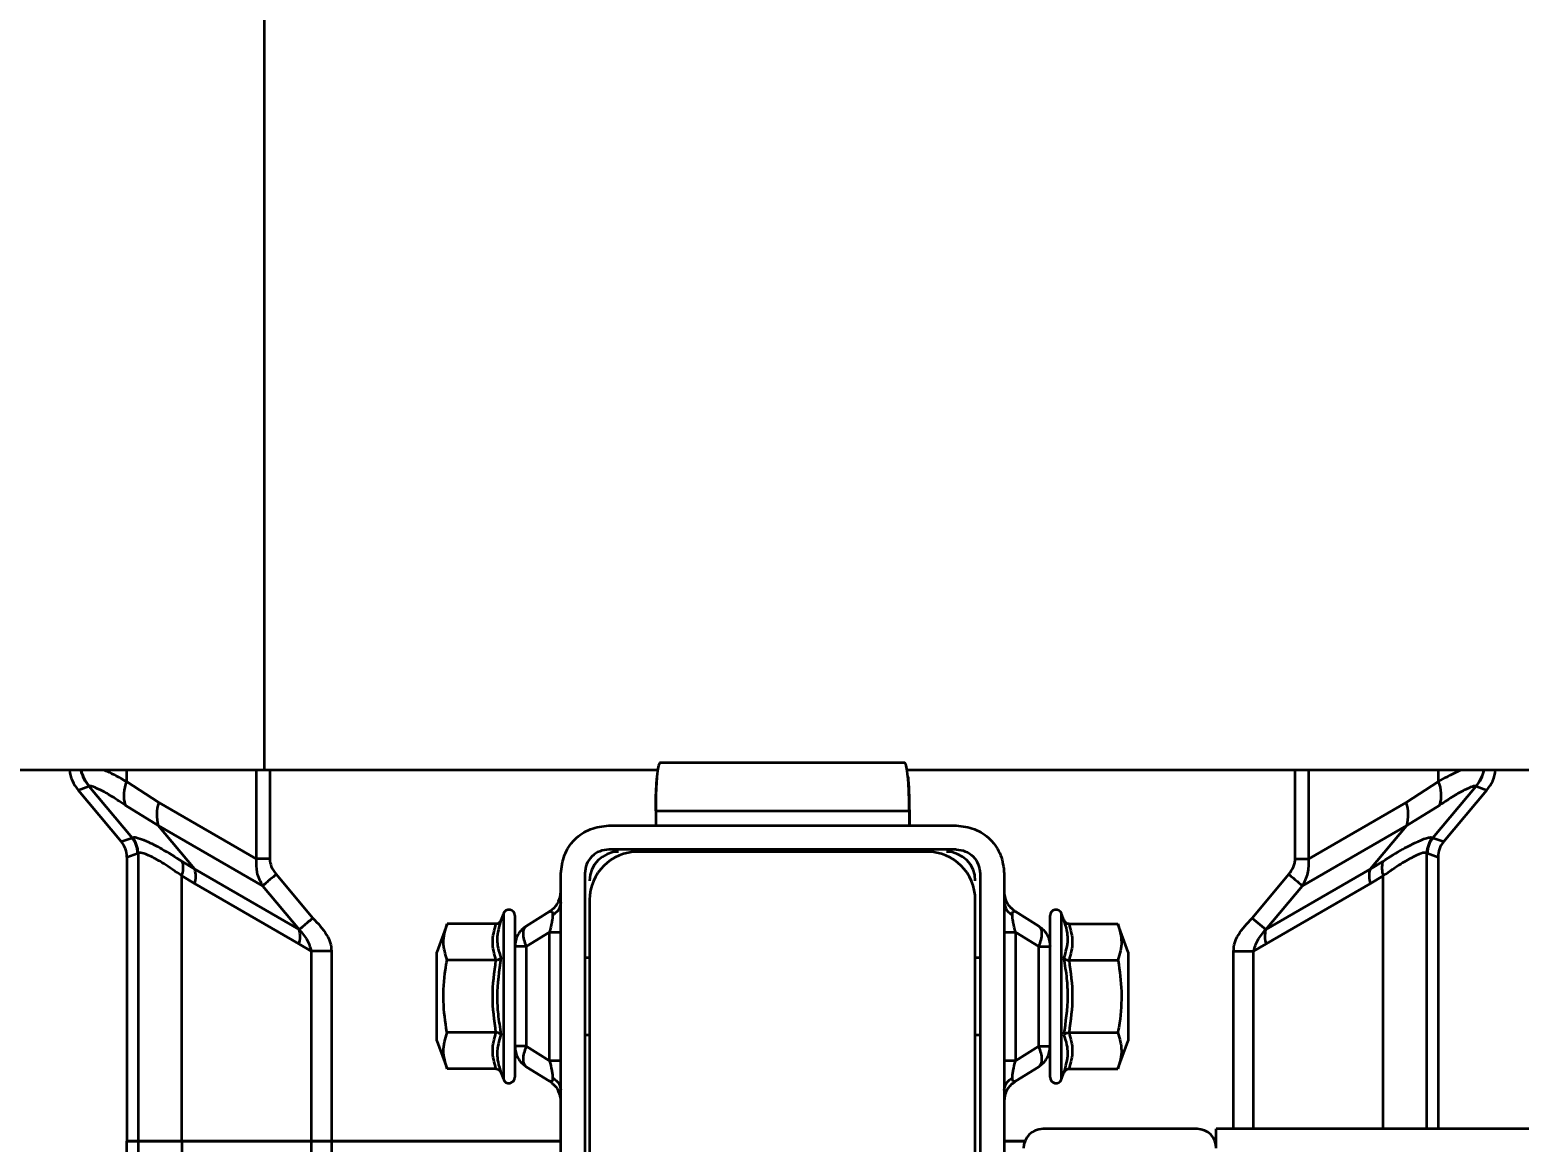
# Model space of a CAD drawing. Header units: millimetres. Extents: x 0 to 420, y 0 to 297.
# Drawn here: x 152.924 to 154.469, y 173.886 to 175.04 of the extents above; entities that cross this region are included whole.
import ezdxf

# ---------------------------------------------------------------- set-up
doc = ezdxf.new("R2010")
doc.units = ezdxf.units.MM
doc.layers.add('尺寸线层', color=150, linetype='Continuous')
doc.styles.add('SLDTEXTSTYLE2', font='TXT', dxfattribs={"width": 0.7})
doc.dimstyles.new('SLDDIMSTYLE0', dxfattribs={"dimtxt": 3.5, "dimasz": 3.302, "dimexe": 0, "dimexo": 0.0625, "dimgap": 0.875, "dimtad": 1, "dimdec": 1, "dimlfac": 100, "dimrnd": 1e-09, "dimzin": 12, "dimdsep": 46, "dimtxsty": 'SLDTEXTSTYLE2', "dimsah": 1, "dimcen": 0.09, "dimadec": 0, "dimazin": 3, "dimtfac": 1, "dimtdec": 3, "dimtofl": 0, "dimtmove": 0, "dimatfit": 3, "dimfxl": 0, "dimfrac": 2, "dimtolj": 1, "dimtzin": 12, "dimarcsym": 0})

# ---------------------------------------------------------------- blocks, each defined once
blk = doc.blocks.new('_D_6')
at = {"layer": '尺寸线层'}
for p, q in [((91.2154, 164.9172), (91.2154, 234.1922)), ((321.3154, 165.1871), (321.3154, 234.1922)), ((321.3154, 233.1922), (91.2154, 233.1922))]:
    blk.add_line(p, q, dxfattribs=at)
for points in [[(91.2154, 233.1922), (94.5174, 232.6842), (94.5174, 233.7002)], [(321.3154, 233.1922), (318.0134, 233.7002), (318.0134, 232.6842)]]:
    blk.add_solid(points, dxfattribs=at)
at = {"layer": '尺寸线层', "insert": (205.1726, 237.704), "char_height": 3.5, "attachment_point": 1, "style": 'SLDTEXTSTYLE2'}
blk.add_mtext('23010', dxfattribs=at)
blk = doc.blocks.new('_D_7')
at = {"layer": '尺寸线层'}
for p, q in [((70.597, 160.4022), (70.597, 246.1922)), ((332.8156, 175.1167), (332.8156, 246.1922)), ((332.8156, 245.1922), (70.597, 245.1922))]:
    blk.add_line(p, q, dxfattribs=at)
for points in [[(70.597, 245.1922), (73.899, 244.6842), (73.899, 245.7002)], [(332.8156, 245.1922), (329.5136, 245.7002), (329.5136, 244.6842)]]:
    blk.add_solid(points, dxfattribs=at)
at = {"layer": '尺寸线层', "insert": (202.8758, 249.704), "char_height": 3.5, "attachment_point": 1, "style": 'SLDTEXTSTYLE2'}
blk.add_mtext('26221.85', dxfattribs=at)

msp = doc.modelspace()

# ---------------------------------------------------------------- linework, layer by layer
at = {"color": 7, "linetype": 'Continuous', "lineweight": 35}
for p, q in [((153.167, 187.7722), (153.167, 174.2722)), ((153.167, 174.2722), (150.297, 174.2722)), ((153.0242, 174.2722), (153.0242, 174.2605)), ((153.1587, 174.2722), (153.1587, 174.1801)), ((153.5752, 174.2722), (153.167, 174.2722)), ((153.1726, 174.2722), (153.1726, 174.1801)), ((153.8314, 174.2799), (153.5776, 174.2799)), ((158.497, 174.2722), (153.8337, 174.2722)), ((154.2364, 174.1801), (154.2364, 174.2722)), ((154.2503, 174.1801), (154.2503, 174.2722)), ((154.3848, 174.2605), (154.3848, 174.2722)), ((152.9739, 174.2515), (152.985, 174.2555)), ((152.9739, 174.2515), (153.0187, 174.1981)), ((152.9853, 174.2557), (152.985, 174.2555)), ((152.985, 174.2555), (153.0298, 174.2021)), ((153.0242, 174.2605), (153.0575, 174.2385)), ((154.3515, 174.2385), (154.3848, 174.2605)), ((154.3792, 174.2021), (154.424, 174.2555)), ((154.3904, 174.1981), (154.4352, 174.2515)), ((154.424, 174.2555), (154.4238, 174.2557)), ((154.424, 174.2555), (154.4352, 174.2515)), ((153.057, 174.2147), (153.0227, 174.2359)), ((153.1587, 174.1801), (153.0575, 174.2385)), ((154.2503, 174.1801), (154.3515, 174.2385)), ((154.352, 174.2147), (154.3863, 174.2359)), ((153.573, 174.2299), (153.836, 174.2299)), ((153.573, 174.2299), (153.573, 174.2149)), ((153.836, 174.2299), (153.836, 174.2149)), ((153.8361, 174.2299), (153.8361, 174.2149)), ((153.057, 174.2147), (153.1652, 174.1523)), ((153.095, 174.1694), (153.057, 174.2147)), ((153.5245, 174.2149), (153.8845, 174.2149)), ((154.2438, 174.1523), (154.352, 174.2147)), ((154.314, 174.1694), (154.352, 174.2147)), ((153.0187, 174.1981), (153.0298, 174.2021)), ((153.0298, 174.2021), (153.0302, 174.2024)), ((153.8845, 174.1899), (153.5245, 174.1899)), ((153.8545, 174.1876), (153.5545, 174.1876)), ((154.3788, 174.2024), (154.3792, 174.2021)), ((154.3792, 174.2021), (154.3904, 174.1981)), ((153.0245, 174.182), (153.0357, 174.1861)), ((153.0245, 174.182), (153.0245, 173.8876)), ((153.0361, 174.1864), (153.0357, 174.1861)), ((153.0361, 174.1864), (153.0361, 173.8876)), ((153.0819, 174.1776), (153.095, 174.1694)), ((153.1726, 174.1801), (153.1587, 174.1801)), ((154.2364, 174.1801), (154.2503, 174.1801)), ((154.314, 174.1694), (154.3271, 174.1776)), ((154.3734, 174.1861), (154.3729, 174.1864)), ((154.3729, 173.9001), (154.3729, 174.1864)), ((154.3734, 174.1861), (154.3845, 174.182)), ((154.3845, 174.182), (154.3845, 173.9001)), ((153.0814, 173.8876), (153.0814, 174.1626)), ((153.0814, 174.1626), (153.0947, 174.1545)), ((153.2032, 174.1069), (153.095, 174.1694)), ((153.1794, 174.1642), (153.2174, 174.1188)), ((153.4745, 173.5949), (153.4745, 174.1649)), ((153.4995, 174.1649), (153.4995, 173.5949)), ((153.9095, 174.1649), (153.9095, 173.5949)), ((153.9345, 174.1649), (153.9345, 173.5949)), ((154.1916, 174.1188), (154.2296, 174.1642)), ((154.2058, 174.1069), (154.314, 174.1694)), ((154.3276, 174.1626), (154.3143, 174.1545)), ((154.3276, 173.9001), (154.3276, 174.1626)), ((153.0947, 174.1545), (153.2029, 174.092)), ((153.1652, 174.1523), (153.2032, 174.1069)), ((153.4743, 174.1438), (153.473, 174.1376)), ((153.4741, 174.1438), (153.4738, 174.1414)), ((153.4739, 174.1397), (153.4745, 174.1467)), ((153.936, 174.1376), (153.9347, 174.1438)), ((154.2058, 174.1069), (154.2438, 174.1523)), ((154.3143, 174.1545), (154.2061, 174.092)), ((153.4738, 174.1407), (153.472, 174.1359)), ((153.5045, 174.1376), (153.5045, 173.6376)), ((153.9045, 173.6376), (153.9045, 174.1376)), ((153.937, 174.1359), (153.9352, 174.1407)), ((153.9455, 174.1259), (153.9438, 174.1273)), ((153.3566, 174.1127), (153.346, 174.0836)), ((153.4073, 174.1127), (153.3566, 174.1127)), ((153.415, 174.1235), (153.4125, 174.1167)), ((153.415, 174.1235), (153.415, 173.9517)), ((153.427, 174.1214), (153.427, 174.09)), ((153.4628, 174.1255), (153.4388, 174.1105)), ((153.9457, 174.1255), (153.9463, 174.1255)), ((153.9463, 174.1255), (153.9703, 174.1105)), ((153.982, 174.0903), (153.982, 174.1214)), ((153.9965, 174.1167), (153.994, 174.1235)), ((153.994, 173.9517), (153.994, 174.1235)), ((154.0017, 174.1127), (154.0524, 174.1127)), ((154.063, 174.0836), (154.0524, 174.1127)), ((154.1916, 174.1188), (154.2058, 174.1069)), ((153.4628, 174.1043), (153.4388, 174.0893)), ((153.4628, 173.9709), (153.4628, 174.1043)), ((153.9463, 174.1043), (153.9463, 173.9709)), ((153.9463, 174.1043), (153.9703, 174.0893)), ((153.2029, 174.092), (153.2158, 174.0846)), ((153.2367, 174.0846), (153.2158, 174.0846)), ((153.2158, 174.0846), (153.2158, 173.8876)), ((153.2367, 174.0846), (153.2367, 173.8876)), ((153.346, 173.9916), (153.346, 174.0836)), ((153.4388, 174.0893), (153.427, 174.0893)), ((153.427, 174.0893), (153.427, 173.9858)), ((153.4388, 174.0893), (153.4388, 173.9858)), ((153.9703, 173.9858), (153.9703, 174.0893)), ((153.9703, 174.0893), (153.982, 174.0893)), ((153.982, 173.9858), (153.982, 174.0893)), ((154.063, 174.0836), (154.063, 173.9916)), ((154.1723, 174.0846), (154.1932, 174.0846)), ((154.1723, 173.9001), (154.1723, 174.0846)), ((154.2061, 174.092), (154.1932, 174.0846)), ((154.1932, 173.9001), (154.1932, 174.0846)), ((153.4073, 174.0751), (153.3566, 174.0751)), ((153.5045, 174.0776), (153.4995, 174.0776)), ((153.9095, 174.0776), (153.9045, 174.0776)), ((154.0017, 174.0751), (154.0524, 174.0751)), ((153.346, 173.9916), (153.3566, 173.9626)), ((153.4073, 174.0001), (153.3566, 174.0001)), ((153.4995, 173.9976), (153.5045, 173.9976)), ((153.9045, 173.9976), (153.9095, 173.9976)), ((154.0017, 174.0001), (154.0524, 174.0001)), ((154.0524, 173.9626), (154.063, 173.9916)), ((153.4388, 173.9858), (153.427, 173.9858)), ((153.427, 173.9858), (153.427, 173.9538)), ((153.4628, 173.9709), (153.4388, 173.9858)), ((153.9463, 173.9709), (153.9703, 173.9858)), ((153.9703, 173.9858), (153.982, 173.9858)), ((153.982, 173.9538), (153.982, 173.9858)), ((153.4073, 173.9626), (153.3566, 173.9626)), ((153.4125, 173.9585), (153.415, 173.9517)), ((153.4388, 173.9646), (153.4628, 173.9497)), ((153.9463, 173.9497), (153.9703, 173.9646)), ((153.994, 173.9517), (153.9965, 173.9585)), ((154.0017, 173.9626), (154.0524, 173.9626)), ((153.4633, 173.9496), (153.4628, 173.9497)), ((153.4635, 173.9493), (153.4653, 173.9479)), ((153.472, 173.9393), (153.4738, 173.9345)), ((153.473, 173.9376), (153.4743, 173.9314)), ((153.9351, 173.9354), (153.9345, 173.9285)), ((153.9347, 173.9314), (153.936, 173.9376)), ((153.9349, 173.9314), (153.9352, 173.9337)), ((153.9352, 173.9345), (153.937, 173.9393)), ((154.1345, 173.9001), (153.9745, 173.9001)), ((167.7545, 173.9001), (154.1545, 173.9001)), ((154.1545, 173.8801), (154.1545, 173.9001)), ((153.0245, 173.5932), (153.0245, 173.8876)), ((153.0245, 173.8876), (153.0361, 173.8876)), ((153.0361, 173.8876), (153.0245, 173.8876)), ((153.0361, 173.8876), (153.0361, 173.5888)), ((153.0361, 173.8876), (153.0814, 173.8876)), ((153.0814, 173.8876), (153.0361, 173.8876)), ((153.0814, 173.8876), (153.0814, 173.6126)), ((153.0814, 173.8876), (153.2158, 173.8876)), ((153.2158, 173.8876), (153.0814, 173.8876)), ((153.2158, 173.8876), (153.2158, 173.6906)), ((153.2158, 173.8876), (153.2367, 173.8876)), ((153.2367, 173.8876), (153.2158, 173.8876)), ((153.2367, 173.8876), (153.2367, 173.6906)), ((153.4745, 173.8876), (153.2367, 173.8876)), ((153.2367, 173.8876), (153.4745, 173.8876)), ((153.956, 173.8876), (153.9345, 173.8876)), ((153.9345, 173.8876), (153.956, 173.8876)), ((154.1545, 173.8876), (154.1531, 173.8876)), ((154.1531, 173.8876), (154.1545, 173.8876))]:
    msp.add_line(p, q, dxfattribs=at)
at = {"color": 7, "linetype": 'Continuous', "lineweight": 35, "flags": 128}
msp.add_lwpolyline([(154.2296, 174.1642), (154.2319, 174.1623), (154.2341, 174.1604), (154.2362, 174.1586), (154.2382, 174.157), (154.24, 174.1555), (154.2415, 174.1542), (154.2428, 174.1531), (154.2438, 174.1523)], dxfattribs=at)
at = {"color": 7, "linetype": 'Continuous', "lineweight": 35}
for centre, radius, start, end in [((153.0157, 174.2812), 0.0401, 192.9885, 219.9413), ((153.016, 174.2814), 0.0401, 193.2617, 219.9884), ((154.3931, 174.2814), 0.0401, 320.0116, 346.7383), ((154.3933, 174.2812), 0.0401, 320.0587, 347.0115), ((153.0566, 174.2462), 0.0354, 156.1372, 196.9623), ((154.3525, 174.2462), 0.0354, 343.0377, 23.8627), ((153.0955, 174.2258), 0.0401, 161.4836, 196.0343), ((154.3135, 174.2258), 0.0401, 343.9657, 18.5164), ((153.0106, 174.186), 0.025, 0.0586, 39.9414), ((153.0111, 174.1863), 0.025, 0.1661, 40.0321), ((153.5545, 174.1376), 0.05, 90, 180), ((153.5345, 174.1576), 0.03, 90, 180), ((153.8545, 174.1376), 0.05, 0, 90), ((153.8745, 174.1576), 0.03, 0, 90), ((154.3979, 174.1863), 0.025, 139.9679, 179.8339), ((154.3984, 174.186), 0.025, 140.0586, 179.9414), ((153.0589, 174.1709), 0.024, 339.6339, 16.2007), ((154.3502, 174.1709), 0.024, 163.7993, 200.3661), ((153.0709, 174.1625), 0.0251, 341.4836, 16.0343), ((154.3381, 174.1625), 0.0251, 163.9657, 198.5164), ((153.4208, 174.1214), 0.00619, 0, 160), ((153.9882, 174.1214), 0.00619, 20, 180), ((153.1791, 174.1), 0.0251, 341.4836, 16.0343), ((154.2299, 174.1), 0.0251, 163.9657, 198.5164), ((153.4208, 173.9538), 0.00619, 200, 0), ((153.9882, 173.9538), 0.00619, 180, 340), ((153.9745, 173.8801), 0.02, 90, 180), ((154.1345, 173.8801), 0.02, 0, 90)]:
    msp.add_arc(centre, radius, start, end, dxfattribs=at)
for centre, major_axis, start_param, end_param in [((153.0046, 174.2772), (0.0376, 0.0137), 2.915947, 3.49016), ((154.4045, 174.2772), (0.0376, -0.0137), 5.934618, 6.508831), ((152.9995, 174.182), (-0.0235, -0.0086), 2.793026, 3.49016), ((154.4095, 174.182), (0.0235, -0.0086), 2.793026, 3.49016)]:
    msp.add_ellipse(centre, major_axis=major_axis, ratio=0.998448, start_param=start_param, end_param=end_param, dxfattribs=at)
for points, knots in [([(153.0012, 174.2722), (153.0021, 174.2719), (153.0081, 174.2692), (153.0168, 174.2645), (153.0242, 174.2605)], [0, 0, 0, 0, 0.1478182, 1, 1, 1, 1]), ([(153.5776, 174.2799), (153.5772, 174.2796), (153.5765, 174.2791), (153.5754, 174.2747), (153.5744, 174.2675), (153.5737, 174.2576), (153.5731, 174.246), (153.573, 174.2363), (153.573, 174.2299)], [0, 0, 0, 0, 0.157309, 0.270586, 0.50035, 0.630794, 0.757716, 1, 1, 1, 1]), ([(153.5731, 174.2299), (153.5731, 174.2363), (153.5732, 174.246), (153.5738, 174.2577), (153.5742, 174.2627), (153.5744, 174.2653)], [0, 0, 0, 0, 0.484898, 0.738922, 1, 1, 1, 1]), ([(153.836, 174.2299), (153.8359, 174.2363), (153.8358, 174.246), (153.8352, 174.2576), (153.8345, 174.2675), (153.8335, 174.2747), (153.8324, 174.2791), (153.8317, 174.2796), (153.8314, 174.2799)], [0, 0, 0, 0, 0.242279, 0.369203, 0.49965, 0.729414, 0.842683, 1, 1, 1, 1]), ([(153.8347, 174.2653), (153.8349, 174.2627), (153.8353, 174.2577), (153.8359, 174.246), (153.836, 174.2363), (153.8361, 174.2299)], [0, 0, 0, 0, 0.261071, 0.515092, 1, 1, 1, 1]), ([(154.3848, 174.2605), (154.3914, 174.2641), (154.4001, 174.2688), (154.4064, 174.2716), (154.4078, 174.2722)], [0, 0, 0, 0, 0.765913, 1, 1, 1, 1]), ([(153.0227, 174.2359), (153.0173, 174.2395), (153.0067, 174.2466), (152.9953, 174.2526), (152.9877, 174.2559), (152.9861, 174.2558), (152.9853, 174.2557)], [0, 0, 0, 0, 0.270175, 0.525289, 0.759332, 1, 1, 1, 1]), ([(154.4238, 174.2557), (154.4228, 174.2557), (154.4209, 174.2558), (154.4124, 174.252), (154.4009, 174.2457), (154.3912, 174.2392), (154.3863, 174.2359)], [0, 0, 0, 0, 0.267138, 0.52122, 0.755952, 1, 1, 1, 1]), ([(153.0302, 174.2024), (153.0312, 174.2026), (153.0334, 174.203), (153.044, 174.1991), (153.0603, 174.1912), (153.0746, 174.1822), (153.0819, 174.1776)], [0, 0, 0, 0, 0.2231187, 0.4759315, 0.7314708, 1, 1, 1, 1]), ([(154.3271, 174.1776), (154.3343, 174.1822), (154.3484, 174.191), (154.3646, 174.1989), (154.3755, 174.203), (154.3777, 174.2026), (154.3788, 174.2024)], [0, 0, 0, 0, 0.264309, 0.514931, 0.766931, 1, 1, 1, 1]), ([(153.0814, 174.1626), (153.075, 174.167), (153.0628, 174.1756), (153.0489, 174.1831), (153.0392, 174.1871), (153.0371, 174.1866), (153.0361, 174.1864)], [0, 0, 0, 0, 0.267515, 0.511254, 0.753073, 1, 1, 1, 1]), ([(153.1587, 174.1801), (153.1585, 174.1754), (153.1582, 174.1654), (153.1628, 174.1568), (153.1652, 174.1523)], [0, 0, 0, 0, 0.4733, 1, 1, 1, 1]), ([(153.1726, 174.1801), (153.173, 174.1775), (153.1738, 174.1716), (153.1774, 174.1668), (153.1794, 174.1642)], [0, 0, 0, 0, 0.448587, 1, 1, 1, 1]), ([(154.2296, 174.1642), (154.2314, 174.1666), (154.2341, 174.1703), (154.2361, 174.1759), (154.2363, 174.1788), (154.2364, 174.1801)], [0, 0, 0, 0, 0.51551, 0.767405, 1, 1, 1, 1]), ([(154.2438, 174.1523), (154.2461, 174.1565), (154.2507, 174.165), (154.2505, 174.175), (154.2503, 174.1801)], [0, 0, 0, 0, 0.492397, 1, 1, 1, 1]), ([(154.3729, 174.1864), (154.3719, 174.1866), (154.3699, 174.1871), (154.3603, 174.1831), (154.3462, 174.1756), (154.3339, 174.167), (154.3276, 174.1626)], [0, 0, 0, 0, 0.24021, 0.485805, 0.736712, 1, 1, 1, 1]), ([(153.1794, 174.1642), (153.1779, 174.1629), (153.1749, 174.1604), (153.1707, 174.1569), (153.1672, 174.154), (153.1659, 174.1528), (153.1652, 174.1523)], [0, 0, 0, 0, 0.244438, 0.500001, 0.755563, 1, 1, 1, 1]), ([(153.4735, 174.14), (153.4729, 174.1382), (153.4716, 174.1343), (153.4679, 174.1293), (153.4645, 174.1268), (153.4628, 174.1255)], [0, 0, 0, 0, 0.315477, 0.657739, 1, 1, 1, 1]), ([(153.4628, 174.1255), (153.4637, 174.1259), (153.465, 174.1264), (153.4659, 174.1244), (153.466, 174.1226), (153.4661, 174.1217)], [0, 0, 0, 0, 0.551614, 0.784825, 1, 1, 1, 1]), ([(153.4745, 174.1349), (153.474, 174.1321), (153.4731, 174.127), (153.4682, 174.1233), (153.4661, 174.1217)], [0, 0, 0, 0, 0.559996, 1, 1, 1, 1]), ([(153.9345, 174.1349), (153.935, 174.1321), (153.9359, 174.127), (153.9408, 174.1233), (153.943, 174.1217)], [0, 0, 0, 0, 0.559996, 1, 1, 1, 1]), ([(153.9439, 174.1275), (153.943, 174.1281), (153.9405, 174.1301), (153.9382, 174.1331), (153.9373, 174.1355), (153.9371, 174.1359)], [0, 0, 0, 0, 0.294463, 0.87052, 1, 1, 1, 1]), ([(153.943, 174.1217), (153.943, 174.1226), (153.9431, 174.1244), (153.9439, 174.1262), (153.945, 174.1258), (153.9457, 174.1255)], [0, 0, 0, 0, 0.243902, 0.508229, 1, 1, 1, 1]), ([(153.2174, 174.1188), (153.2159, 174.1176), (153.2129, 174.115), (153.2088, 174.1116), (153.2053, 174.1086), (153.2039, 174.1075), (153.2032, 174.1069)], [0, 0, 0, 0, 0.244437, 0.5, 0.755563, 1, 1, 1, 1]), ([(153.2174, 174.1188), (153.2226, 174.1134), (153.2299, 174.1057), (153.2359, 174.0934), (153.2364, 174.0875), (153.2367, 174.0846)], [0, 0, 0, 0, 0.554868, 0.787217, 1, 1, 1, 1]), ([(153.3566, 174.0751), (153.3548, 174.0813), (153.3511, 174.0938), (153.3547, 174.1063), (153.3566, 174.1127)], [0, 0, 0, 0, 0.4912125, 1, 1, 1, 1]), ([(153.4125, 174.1167), (153.4125, 174.1167), (153.4123, 174.1161), (153.4117, 174.115), (153.4105, 174.1137), (153.409, 174.1128), (153.4079, 174.1127), (153.4073, 174.1127)], [0, 0, 0, 0, 0.006713, 0.267679, 0.528689, 0.76386, 1, 1, 1, 1]), ([(153.4125, 174.1167), (153.4106, 174.11), (153.4078, 174.1003), (153.4092, 174.0871), (153.4114, 174.0807), (153.4125, 174.0772)], [0, 0, 0, 0, 0.499729, 0.72853, 1, 1, 1, 1]), ([(153.4661, 174.1217), (153.466, 174.1207), (153.4659, 174.1185), (153.465, 174.1125), (153.4637, 174.1077), (153.4628, 174.1043)], [0, 0, 0, 0, 0.2151838, 0.4483868, 1, 1, 1, 1]), ([(153.9463, 174.1043), (153.9454, 174.1077), (153.9441, 174.1125), (153.9431, 174.1185), (153.943, 174.1207), (153.943, 174.1217)], [0, 0, 0, 0, 0.5516135, 0.7848249, 1, 1, 1, 1]), ([(153.9965, 174.0772), (153.9984, 174.0836), (154.0012, 174.0931), (153.9998, 174.1065), (153.9977, 174.1131), (153.9965, 174.1167)], [0, 0, 0, 0, 0.499729, 0.72853, 1, 1, 1, 1]), ([(154.0017, 174.1127), (154.0011, 174.1127), (154, 174.1128), (153.9985, 174.1137), (153.9973, 174.115), (153.9967, 174.1161), (153.9965, 174.1167), (153.9965, 174.1167)], [0, 0, 0, 0, 0.23614, 0.471311, 0.732321, 0.993287, 1, 1, 1, 1]), ([(154.0524, 174.1127), (154.0542, 174.1065), (154.0579, 174.094), (154.0543, 174.0815), (154.0524, 174.0751)], [0, 0, 0, 0, 0.491212, 1, 1, 1, 1]), ([(154.1723, 174.0846), (154.1726, 174.0874), (154.1732, 174.0934), (154.1791, 174.1057), (154.1864, 174.1134), (154.1916, 174.1188)], [0, 0, 0, 0, 0.211639, 0.442849, 1, 1, 1, 1]), ([(153.2032, 174.1069), (153.2063, 174.1034), (153.212, 174.0967), (153.2146, 174.0884), (153.2158, 174.0846)], [0, 0, 0, 0, 0.537276, 1, 1, 1, 1]), ([(154.1932, 174.0846), (154.1944, 174.0884), (154.197, 174.0967), (154.2027, 174.1034), (154.2058, 174.1069)], [0, 0, 0, 0, 0.4627258, 1, 1, 1, 1]), ([(153.3566, 174.0001), (153.3565, 174.0003), (153.3546, 174.011), (153.352, 174.0328), (153.3536, 174.0578), (153.356, 174.0718), (153.3566, 174.0751)], [0, 0, 0, 0, 0.009604, 0.432631, 0.866873, 1, 1, 1, 1]), ([(153.4073, 174.0001), (153.4056, 174.0126), (153.4022, 174.0376), (153.4056, 174.0626), (153.4073, 174.0751)], [0, 0, 0, 0, 0.499238, 1, 1, 1, 1]), ([(153.4125, 174.0772), (153.4125, 174.0772), (153.4123, 174.0769), (153.4117, 174.0763), (153.4105, 174.0757), (153.409, 174.0752), (153.4079, 174.0752), (153.4073, 174.0751)], [0, 0, 0, 0, 0.006713, 0.267679, 0.528689, 0.76386, 1, 1, 1, 1]), ([(153.4125, 174.0772), (153.4106, 174.064), (153.4078, 174.0448), (153.4092, 174.0182), (153.4114, 174.0051), (153.4125, 173.998)], [0, 0, 0, 0, 0.500435, 0.728855, 1, 1, 1, 1]), ([(153.9965, 173.998), (153.9984, 174.0112), (154.0012, 174.0304), (153.9998, 174.057), (153.9977, 174.0701), (153.9965, 174.0772)], [0, 0, 0, 0, 0.500435, 0.728855, 1, 1, 1, 1]), ([(153.9965, 174.0772), (153.9965, 174.0772), (153.9967, 174.0769), (153.9973, 174.0763), (153.9985, 174.0757), (154, 174.0752), (154.0011, 174.0752), (154.0017, 174.0751)], [0, 0, 0, 0, 0.0067129, 0.2676791, 0.5286892, 0.7638601, 1, 1, 1, 1]), ([(154.0017, 174.0751), (154.0034, 174.0626), (154.0068, 174.0376), (154.0034, 174.0126), (154.0017, 174.0001)], [0, 0, 0, 0, 0.499238, 1, 1, 1, 1]), ([(154.0524, 174.0751), (154.0525, 174.0749), (154.0544, 174.0642), (154.057, 174.0424), (154.0554, 174.0174), (154.053, 174.0034), (154.0524, 174.0001)], [0, 0, 0, 0, 0.009604, 0.432631, 0.866873, 1, 1, 1, 1]), ([(153.3566, 173.9626), (153.3548, 173.9687), (153.3511, 173.9812), (153.3547, 173.9937), (153.3566, 174.0001)], [0, 0, 0, 0, 0.4912125, 1, 1, 1, 1]), ([(153.4125, 173.998), (153.4125, 173.9981), (153.4123, 173.9983), (153.4117, 173.9989), (153.4105, 173.9995), (153.409, 174), (153.4079, 174), (153.4073, 174.0001)], [0, 0, 0, 0, 0.006713, 0.267679, 0.528689, 0.76386, 1, 1, 1, 1]), ([(153.4125, 173.998), (153.4106, 173.9916), (153.4078, 173.9821), (153.4092, 173.9687), (153.4114, 173.9621), (153.4125, 173.9585)], [0, 0, 0, 0, 0.499729, 0.72853, 1, 1, 1, 1]), ([(153.9965, 173.998), (153.9965, 173.9981), (153.9967, 173.9983), (153.9973, 173.9989), (153.9985, 173.9995), (154, 174), (154.0011, 174), (154.0017, 174.0001)], [0, 0, 0, 0, 0.0067129, 0.2676791, 0.5286892, 0.7638601, 1, 1, 1, 1]), ([(153.9965, 173.9585), (153.9984, 173.9652), (154.0012, 173.9749), (153.9998, 173.9881), (153.9977, 173.9945), (153.9965, 173.998)], [0, 0, 0, 0, 0.499729, 0.72853, 1, 1, 1, 1]), ([(154.0524, 174.0001), (154.0542, 173.9939), (154.0579, 173.9814), (154.0543, 173.9689), (154.0524, 173.9626)], [0, 0, 0, 0, 0.491212, 1, 1, 1, 1]), ([(153.4073, 173.9626), (153.4079, 173.9625), (153.409, 173.9624), (153.4105, 173.9615), (153.4117, 173.9602), (153.4123, 173.9591), (153.4125, 173.9585), (153.4125, 173.9585)], [0, 0, 0, 0, 0.23614, 0.471311, 0.732321, 0.993287, 1, 1, 1, 1]), ([(153.4628, 173.9709), (153.4637, 173.9675), (153.465, 173.9627), (153.4659, 173.9567), (153.466, 173.9545), (153.4661, 173.9535)], [0, 0, 0, 0, 0.551614, 0.784825, 1, 1, 1, 1]), ([(153.943, 173.9535), (153.943, 173.9545), (153.9431, 173.9567), (153.9441, 173.9627), (153.9454, 173.9675), (153.9463, 173.9709)], [0, 0, 0, 0, 0.215184, 0.448387, 1, 1, 1, 1]), ([(153.9965, 173.9585), (153.9965, 173.9585), (153.9967, 173.9591), (153.9973, 173.9602), (153.9985, 173.9615), (154, 173.9624), (154.0011, 173.9625), (154.0017, 173.9626)], [0, 0, 0, 0, 0.0067129, 0.2676791, 0.5286892, 0.7638601, 1, 1, 1, 1]), ([(153.4661, 173.9535), (153.466, 173.9526), (153.4659, 173.9508), (153.4651, 173.949), (153.464, 173.9494), (153.4633, 173.9496)], [0, 0, 0, 0, 0.243902, 0.508229, 1, 1, 1, 1]), ([(153.4652, 173.9477), (153.466, 173.947), (153.4685, 173.9451), (153.4708, 173.9421), (153.4717, 173.9397), (153.4719, 173.9393)], [0, 0, 0, 0, 0.294463, 0.870519, 1, 1, 1, 1]), ([(153.4661, 173.9535), (153.4687, 173.9513), (153.4735, 173.9475), (153.4742, 173.9424), (153.4745, 173.9402)], [0, 0, 0, 0, 0.559996, 1, 1, 1, 1]), ([(153.9345, 173.9402), (153.935, 173.9431), (153.9359, 173.9481), (153.9408, 173.9518), (153.943, 173.9535)], [0, 0, 0, 0, 0.559996, 1, 1, 1, 1]), ([(153.9355, 173.9352), (153.9361, 173.937), (153.9374, 173.9408), (153.9412, 173.9459), (153.9446, 173.9484), (153.9463, 173.9497)], [0, 0, 0, 0, 0.315477, 0.657739, 1, 1, 1, 1]), ([(153.9463, 173.9497), (153.9454, 173.9493), (153.9441, 173.9488), (153.9431, 173.9508), (153.943, 173.9526), (153.943, 173.9535)], [0, 0, 0, 0, 0.5516135, 0.7848249, 1, 1, 1, 1])]:
    msp.add_open_spline(points, degree=3, knots=knots, dxfattribs=at)
for points in [[(153.4745, 174.1649), (153.4753, 174.1714), (153.4768, 174.1845), (153.4883, 174.2011), (153.5049, 174.2126), (153.518, 174.2141), (153.5245, 174.2149)], [(153.8845, 174.2149), (153.8911, 174.2141), (153.9042, 174.2126), (153.9207, 174.2011), (153.9323, 174.1845), (153.9338, 174.1714), (153.9345, 174.1649)], [(153.5245, 174.1899), (153.5212, 174.1895), (153.5147, 174.1888), (153.5064, 174.183), (153.5006, 174.1747), (153.4999, 174.1682), (153.4995, 174.1649)], [(153.8845, 174.1899), (153.8878, 174.1895), (153.8943, 174.1888), (153.9026, 174.183), (153.9084, 174.1747), (153.9091, 174.1682), (153.9095, 174.1649)], [(153.4073, 174.0751), (153.4056, 174.0814), (153.4022, 174.0939), (153.4056, 174.1064), (153.4073, 174.1127)], [(153.4388, 174.1105), (153.4371, 174.1093), (153.4336, 174.1068), (153.4299, 174.1016), (153.4275, 174.0957), (153.4272, 174.0914), (153.427, 174.0893)], [(153.4388, 174.1105), (153.4378, 174.1097), (153.436, 174.1079), (153.4352, 174.1028), (153.436, 174.0964), (153.4378, 174.0917), (153.4388, 174.0893)], [(153.9703, 174.0893), (153.9712, 174.0917), (153.9731, 174.0964), (153.9738, 174.1028), (153.9731, 174.1079), (153.9712, 174.1097), (153.9703, 174.1105)], [(153.9703, 174.1105), (153.972, 174.1093), (153.9754, 174.1068), (153.9791, 174.1016), (153.9816, 174.0957), (153.9819, 174.0914), (153.982, 174.0893)], [(154.0017, 174.1127), (154.0034, 174.1064), (154.0068, 174.0939), (154.0034, 174.0814), (154.0017, 174.0751)], [(153.4628, 174.1043), (153.4645, 174.1043), (153.4679, 174.1043), (153.4716, 174.1043), (153.4741, 174.1043), (153.4744, 174.1043), (153.4745, 174.1043)], [(153.9345, 174.1043), (153.9347, 174.1043), (153.935, 174.1043), (153.9374, 174.1043), (153.9411, 174.1043), (153.9446, 174.1043), (153.9463, 174.1043)], [(153.4073, 173.9626), (153.4056, 173.9688), (153.4022, 173.9813), (153.4056, 173.9938), (153.4073, 174.0001)], [(154.0017, 174.0001), (154.0034, 173.9938), (154.0068, 173.9813), (154.0034, 173.9688), (154.0017, 173.9626)], [(153.427, 173.9858), (153.4272, 173.9837), (153.4275, 173.9795), (153.4299, 173.9736), (153.4336, 173.9684), (153.4371, 173.9659), (153.4388, 173.9646)], [(153.4388, 173.9858), (153.4378, 173.9835), (153.436, 173.9787), (153.4352, 173.9724), (153.436, 173.9673), (153.4378, 173.9655), (153.4388, 173.9646)], [(153.9703, 173.9646), (153.9712, 173.9655), (153.9731, 173.9673), (153.9738, 173.9724), (153.9731, 173.9787), (153.9712, 173.9835), (153.9703, 173.9858)], [(153.9703, 173.9646), (153.972, 173.9659), (153.9754, 173.9684), (153.9791, 173.9736), (153.9816, 173.9795), (153.9819, 173.9837), (153.982, 173.9858)], [(153.4745, 173.9709), (153.4744, 173.9709), (153.4741, 173.9709), (153.4716, 173.9709), (153.4679, 173.9709), (153.4645, 173.9709), (153.4628, 173.9709)], [(153.9463, 173.9709), (153.9446, 173.9709), (153.9411, 173.9709), (153.9374, 173.9709), (153.935, 173.9709), (153.9347, 173.9709), (153.9345, 173.9709)]]:
    msp.add_open_spline(points, degree=3, dxfattribs=at)

# ---------------------------------------------------------------- dimensions: what is measured, and where the dimension line sits
at = {"layer": '尺寸线层'}
for base, p1, p2, picture, middle in [((70.597, 245.1922), (332.8156, 175.1167), (70.597, 160.4022), '_D_7', (209.0129, 245.1922)), ((91.2154, 233.1922), (321.3154, 165.1871), (91.2154, 164.9172), '_D_6', (209.0129, 233.1922))]:
    dim = msp.add_linear_dim(base=base, p1=p1, p2=p2, angle=0, dimstyle='SLDDIMSTYLE0', dxfattribs=at)
    dim.commit()
    dim.dimension.update_dxf_attribs({"geometry": picture, "text_midpoint": middle, "dimtype": 160})

doc.saveas('drawing.dxf')
